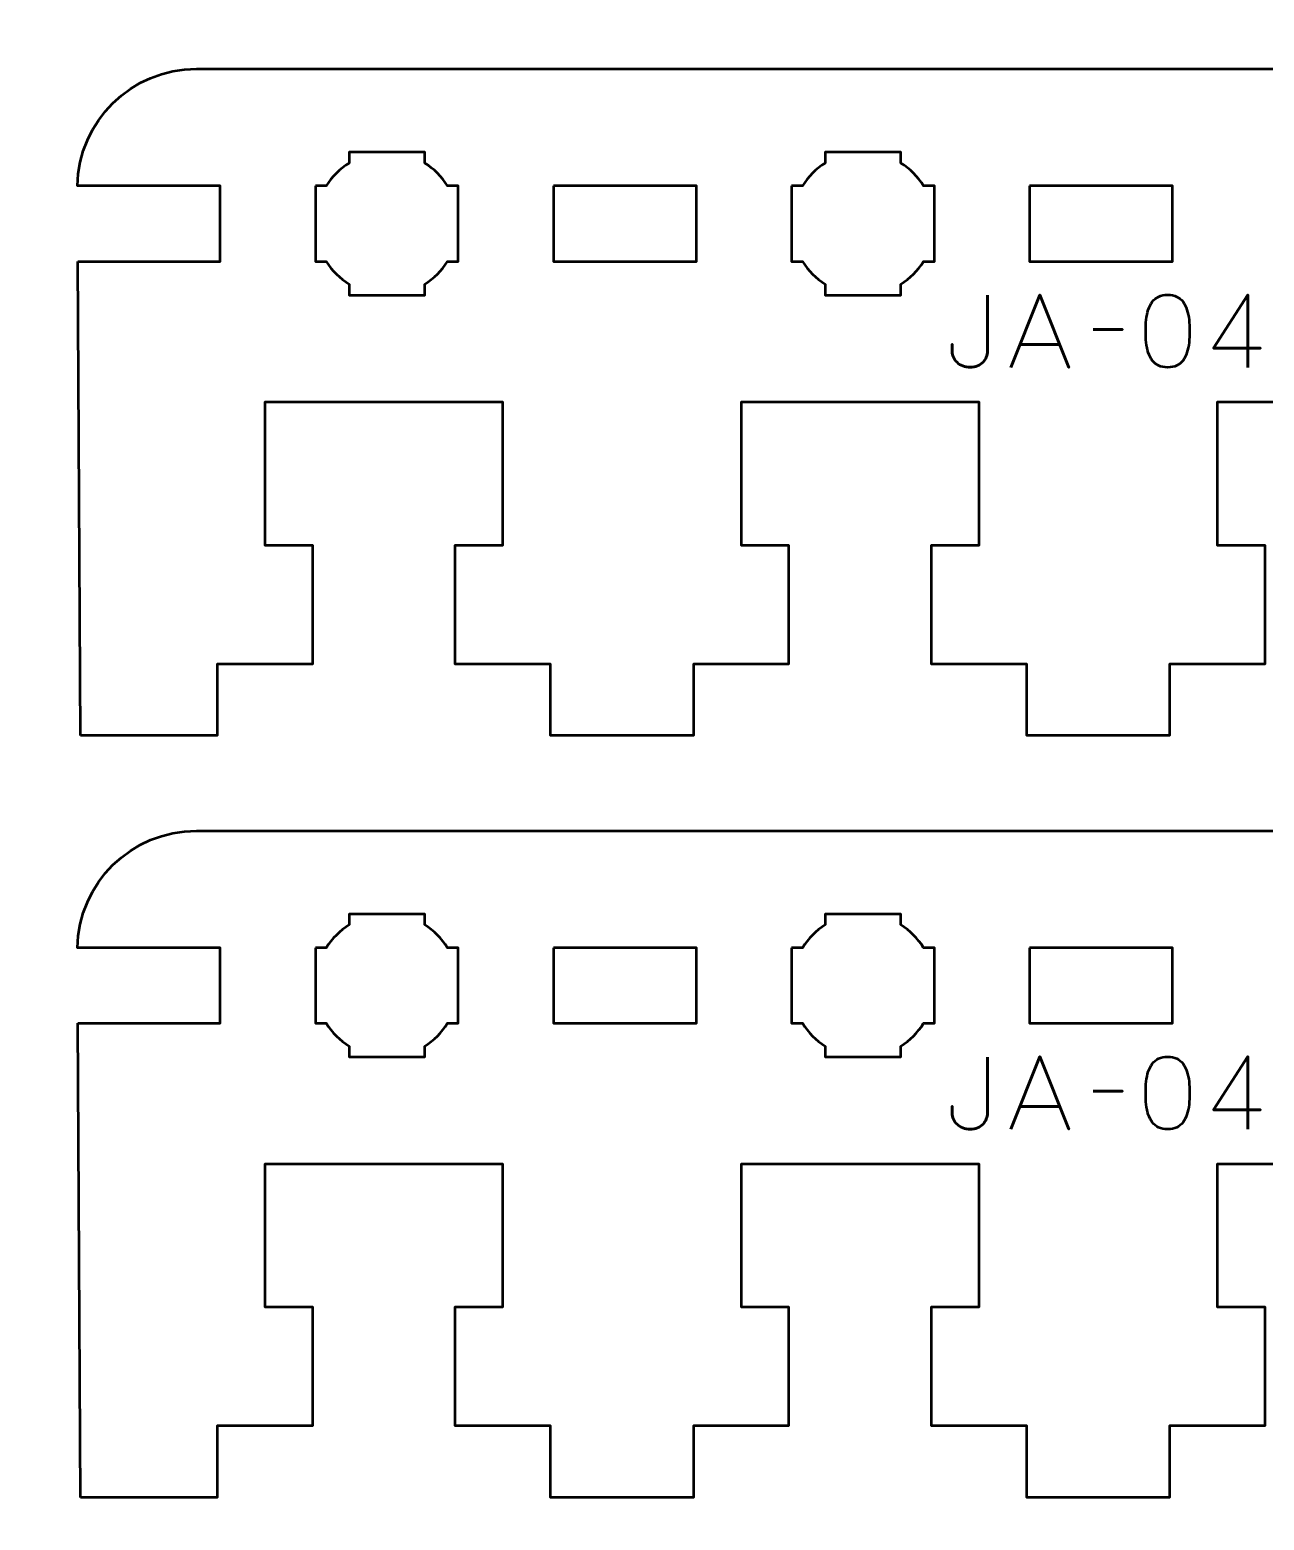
# Model space of a CAD drawing. Header units: centimetres. Extents: x -21 to 0, y -29.7 to 0.
# Drawn here: x -10.5 to -5.31, y -13.1 to -6.84 of the extents above; entities that cross this region are included whole.
import ezdxf

# ---------------------------------------------------------------- set-up
doc = ezdxf.new("R2010")
doc.units = ezdxf.units.CM
doc.header["$MEASUREMENT"] = 0
doc.layers.add('Layer 1', color=7, linetype='Continuous')

msp = doc.modelspace()

# ---------------------------------------------------------------- linework, layer by layer
at = {"layer": 'Layer 1', "color": 1, "lineweight": 53}
msp.add_open_spline([(-21.00003, -29.19995), (-21.00003, -29.19995), (-21.00003, -3.49992), (-21.00003, -3.49992), (-21.00003, -3.49992), (-21.00003, -3.41709), (-20.93286, -3.34992), (-20.85003, -3.34992), (-20.85003, -3.34992), (-20.7672, -3.34992), (-20.70003, -3.28275), (-20.70003, -3.19992), (-20.70003, -3.19992), (-20.70003, -3.11709), (-20.7672, -3.04992), (-20.85003, -3.04992), (-20.85003, -3.04992), (-20.93286, -3.04992), (-21.00003, -2.98275), (-21.00003, -2.89992), (-21.00003, -2.89992), (-21.00003, -2.81709), (-20.93286, -2.74992), (-20.85003, -2.74992), (-20.85003, -2.74992), (-20.7672, -2.74992), (-20.70003, -2.68275), (-20.70003, -2.59992), (-20.70003, -2.59992), (-20.70003, -2.51709), (-20.7672, -2.44992), (-20.85003, -2.44992), (-20.85003, -2.44992), (-20.93286, -2.44992), (-21.00003, -2.38275), (-21.00003, -2.29992), (-21.00003, -2.29992), (-21.00003, -2.21709), (-20.93286, -2.14992), (-20.85003, -2.14992), (-20.85003, -2.14992), (-20.7672, -2.14992), (-20.70003, -2.08275), (-20.70003, -1.99992), (-20.70003, -1.99992), (-20.70003, -1.91709), (-20.7672, -1.84992), (-20.85003, -1.84992), (-20.85003, -1.84992), (-20.93286, -1.84992), (-21.00003, -1.78275), (-21.00003, -1.69992), (-21.00003, -1.69992), (-21.00003, -1.61709), (-20.93286, -1.54992), (-20.85003, -1.54992), (-20.85003, -1.54992), (-20.7672, -1.54992), (-20.70003, -1.48275), (-20.70003, -1.39992), (-20.70003, -1.39992), (-20.70003, -1.31709), (-20.7672, -1.24992), (-20.85003, -1.24992), (-20.85003, -1.24992), (-20.93286, -1.24992), (-21.00003, -1.18275), (-21.00003, -1.09992), (-21.00003, -1.09992), (-21.00003, -1.09992), (-21.00003, -0.49992), (-21.00003, -0.49992), (-21.00003, -0.49992), (-21.00003, -0.22295), (-20.77694, 0.00004), (-20.49994, 0.00004), (-20.49994, 0.00004), (-20.49994, 0.00004), (-0.50008, 0.00004), (-0.50008, 0.00004), (-0.50008, 0.00004), (-0.22294, 0.00004), (0.00002, -0.22295), (0.00002, -0.49992), (0.00002, -0.49992), (0.00002, -0.49992), (0.00002, -29.19995), (0.00002, -29.19995), (0.00002, -29.19995), (0.00002, -29.47695), (-0.22294, -29.70004), (-0.50008, -29.70004), (-0.50008, -29.70004), (-0.50008, -29.70004), (-20.49994, -29.70004), (-20.49994, -29.70004), (-20.49994, -29.70004), (-20.77694, -29.70004), (-21.00003, -29.47695), (-21.00003, -29.19995)], degree=3, knots=[0, 0, 0, 0, 0.04, 0.04, 0.04, 0.04, 0.08, 0.08, 0.08, 0.08, 0.12, 0.12, 0.12, 0.12, 0.16, 0.16, 0.16, 0.16, 0.2, 0.2, 0.2, 0.2, 0.24, 0.24, 0.24, 0.24, 0.28, 0.28, 0.28, 0.28, 0.32, 0.32, 0.32, 0.32, 0.36, 0.36, 0.36, 0.36, 0.4, 0.4, 0.4, 0.4, 0.44, 0.44, 0.44, 0.44, 0.48, 0.48, 0.48, 0.48, 0.52, 0.52, 0.52, 0.52, 0.56, 0.56, 0.56, 0.56, 0.6, 0.6, 0.6, 0.6, 0.64, 0.64, 0.64, 0.64, 0.68, 0.68, 0.68, 0.68, 0.72, 0.72, 0.72, 0.72, 0.76, 0.76, 0.76, 0.76, 0.8, 0.8, 0.8, 0.8, 0.84, 0.84, 0.84, 0.84, 0.88, 0.88, 0.88, 0.88, 0.92, 0.92, 0.92, 0.92, 0.96, 0.96, 0.96, 0.96, 1, 1, 1, 1], dxfattribs=at)
at = {"layer": 'Layer 1', "lineweight": 53}
for points, knots in [([(-10.29808, -7.80875), (-10.29808, -7.80875), (-9.70001, -7.80875), (-9.70001, -7.80875), (-9.70001, -7.80875), (-9.70001, -7.80875), (-9.70001, -7.49125), (-9.70001, -7.49125), (-9.70001, -7.49125), (-9.70001, -7.49125), (-10.2999, -7.49125), (-10.2999, -7.49125), (-10.2999, -7.49125), (-10.29523, -7.2192), (-10.07317, -7), (-9.80001, -7)], [0, 0, 0, 0, 0.25, 0.25, 0.25, 0.25, 0.5, 0.5, 0.5, 0.5, 0.75, 0.75, 0.75, 0.75, 1, 1, 1, 1]), ([(-9.30001, -7.49125), (-9.30001, -7.49125), (-9.25457, -7.49125), (-9.25457, -7.49125), (-9.25457, -7.49125), (-9.23034, -7.45249), (-9.19751, -7.41967), (-9.15876, -7.39544), (-9.15876, -7.39544), (-9.15876, -7.39544), (-9.15876, -7.35), (-9.15876, -7.35), (-9.15876, -7.35), (-9.15876, -7.35), (-9.00001, -7.35), (-9.00001, -7.35), (-9.00001, -7.35), (-9.00001, -7.35), (-8.84126, -7.35), (-8.84126, -7.35), (-8.84126, -7.35), (-8.84126, -7.35), (-8.84126, -7.39544), (-8.84126, -7.39544), (-8.84126, -7.39544), (-8.80251, -7.41967), (-8.76968, -7.45249), (-8.74545, -7.49125), (-8.74545, -7.49125), (-8.74545, -7.49125), (-8.70001, -7.49125), (-8.70001, -7.49125), (-8.70001, -7.49125), (-8.70001, -7.49125), (-8.70001, -7.65), (-8.70001, -7.65), (-8.70001, -7.65), (-8.70001, -7.65), (-8.70001, -7.80875), (-8.70001, -7.80875), (-8.70001, -7.80875), (-8.70001, -7.80875), (-8.74545, -7.80875), (-8.74545, -7.80875), (-8.74545, -7.80875), (-8.76968, -7.84751), (-8.80251, -7.88033), (-8.84126, -7.90456), (-8.84126, -7.90456), (-8.84126, -7.90456), (-8.84126, -7.95), (-8.84126, -7.95), (-8.84126, -7.95), (-8.84126, -7.95), (-9.00001, -7.95), (-9.00001, -7.95), (-9.00001, -7.95), (-9.00001, -7.95), (-9.15876, -7.95), (-9.15876, -7.95), (-9.15876, -7.95), (-9.15876, -7.95), (-9.15876, -7.90456), (-9.15876, -7.90456), (-9.15876, -7.90456), (-9.19751, -7.88033), (-9.23034, -7.84751), (-9.25457, -7.80875), (-9.25457, -7.80875), (-9.25457, -7.80875), (-9.30001, -7.80875), (-9.30001, -7.80875), (-9.30001, -7.80875), (-9.30001, -7.80875), (-9.30001, -7.65), (-9.30001, -7.65), (-9.30001, -7.65), (-9.30001, -7.65), (-9.30001, -7.49125), (-9.30001, -7.49125)], [0, 0, 0, 0, 0.05, 0.05, 0.05, 0.05, 0.1, 0.1, 0.1, 0.1, 0.15, 0.15, 0.15, 0.15, 0.2, 0.2, 0.2, 0.2, 0.25, 0.25, 0.25, 0.25, 0.3, 0.3, 0.3, 0.3, 0.35, 0.35, 0.35, 0.35, 0.4, 0.4, 0.4, 0.4, 0.45, 0.45, 0.45, 0.45, 0.5, 0.5, 0.5, 0.5, 0.55, 0.55, 0.55, 0.55, 0.6, 0.6, 0.6, 0.6, 0.65, 0.65, 0.65, 0.65, 0.7, 0.7, 0.7, 0.7, 0.75, 0.75, 0.75, 0.75, 0.8, 0.8, 0.8, 0.8, 0.85, 0.85, 0.85, 0.85, 0.9, 0.9, 0.9, 0.9, 0.95, 0.95, 0.95, 0.95, 1, 1, 1, 1]), ([(-7.30001, -7.49125), (-7.30001, -7.49125), (-7.25457, -7.49125), (-7.25457, -7.49125), (-7.25457, -7.49125), (-7.23034, -7.45249), (-7.19751, -7.41967), (-7.15876, -7.39544), (-7.15876, -7.39544), (-7.15876, -7.39544), (-7.15876, -7.35), (-7.15876, -7.35), (-7.15876, -7.35), (-7.15876, -7.35), (-7.00001, -7.35), (-7.00001, -7.35), (-7.00001, -7.35), (-7.00001, -7.35), (-6.84126, -7.35), (-6.84126, -7.35), (-6.84126, -7.35), (-6.84126, -7.35), (-6.84126, -7.39544), (-6.84126, -7.39544), (-6.84126, -7.39544), (-6.80251, -7.41967), (-6.76968, -7.45249), (-6.74545, -7.49125), (-6.74545, -7.49125), (-6.74545, -7.49125), (-6.70001, -7.49125), (-6.70001, -7.49125), (-6.70001, -7.49125), (-6.70001, -7.49125), (-6.70001, -7.65), (-6.70001, -7.65), (-6.70001, -7.65), (-6.70001, -7.65), (-6.70001, -7.80875), (-6.70001, -7.80875), (-6.70001, -7.80875), (-6.70001, -7.80875), (-6.74545, -7.80875), (-6.74545, -7.80875), (-6.74545, -7.80875), (-6.76968, -7.84751), (-6.80251, -7.88033), (-6.84126, -7.90456), (-6.84126, -7.90456), (-6.84126, -7.90456), (-6.84126, -7.95), (-6.84126, -7.95), (-6.84126, -7.95), (-6.84126, -7.95), (-7.00001, -7.95), (-7.00001, -7.95), (-7.00001, -7.95), (-7.00001, -7.95), (-7.15876, -7.95), (-7.15876, -7.95), (-7.15876, -7.95), (-7.15876, -7.95), (-7.15876, -7.90456), (-7.15876, -7.90456), (-7.15876, -7.90456), (-7.19751, -7.88033), (-7.23034, -7.84751), (-7.25457, -7.80875), (-7.25457, -7.80875), (-7.25457, -7.80875), (-7.30001, -7.80875), (-7.30001, -7.80875), (-7.30001, -7.80875), (-7.30001, -7.80875), (-7.30001, -7.65), (-7.30001, -7.65), (-7.30001, -7.65), (-7.30001, -7.65), (-7.30001, -7.49125), (-7.30001, -7.49125)], [0, 0, 0, 0, 0.05, 0.05, 0.05, 0.05, 0.1, 0.1, 0.1, 0.1, 0.15, 0.15, 0.15, 0.15, 0.2, 0.2, 0.2, 0.2, 0.25, 0.25, 0.25, 0.25, 0.3, 0.3, 0.3, 0.3, 0.35, 0.35, 0.35, 0.35, 0.4, 0.4, 0.4, 0.4, 0.45, 0.45, 0.45, 0.45, 0.5, 0.5, 0.5, 0.5, 0.55, 0.55, 0.55, 0.55, 0.6, 0.6, 0.6, 0.6, 0.65, 0.65, 0.65, 0.65, 0.7, 0.7, 0.7, 0.7, 0.75, 0.75, 0.75, 0.75, 0.8, 0.8, 0.8, 0.8, 0.85, 0.85, 0.85, 0.85, 0.9, 0.9, 0.9, 0.9, 0.95, 0.95, 0.95, 0.95, 1, 1, 1, 1]), ([(-8.30001, -7.49125), (-8.30001, -7.49125), (-7.70001, -7.49125), (-7.70001, -7.49125), (-7.70001, -7.49125), (-7.70001, -7.49125), (-7.70001, -7.80875), (-7.70001, -7.80875), (-7.70001, -7.80875), (-7.70001, -7.80875), (-8.30001, -7.80875), (-8.30001, -7.80875), (-8.30001, -7.80875), (-8.30001, -7.80875), (-8.30001, -7.49125), (-8.30001, -7.49125)], [0, 0, 0, 0, 0.25, 0.25, 0.25, 0.25, 0.5, 0.5, 0.5, 0.5, 0.75, 0.75, 0.75, 0.75, 1, 1, 1, 1]), ([(-6.30001, -7.49125), (-6.30001, -7.49125), (-5.70002, -7.49125), (-5.70002, -7.49125), (-5.70002, -7.49125), (-5.70002, -7.49125), (-5.70002, -7.80875), (-5.70002, -7.80875), (-5.70002, -7.80875), (-5.70002, -7.80875), (-6.30001, -7.80875), (-6.30001, -7.80875), (-6.30001, -7.80875), (-6.30001, -7.80875), (-6.30001, -7.49125), (-6.30001, -7.49125)], [0, 0, 0, 0, 0.25, 0.25, 0.25, 0.25, 0.5, 0.5, 0.5, 0.5, 0.75, 0.75, 0.75, 0.75, 1, 1, 1, 1]), ([(-1.70002, -9.8), (-1.70002, -9.8), (-2.31252, -9.8), (-2.31252, -9.8), (-2.31252, -9.8), (-2.31252, -9.8), (-2.31252, -9.5), (-2.31252, -9.5), (-2.31252, -9.5), (-3.23021, -9.50001), (-1.9031, -9.49999), (-2.71252, -9.50001), (-2.71252, -9.50001), (-2.71252, -9.50001), (-2.71252, -9), (-2.71252, -9), (-2.71252, -9), (-2.71252, -9), (-2.51252, -8.99999), (-2.51252, -8.99999), (-2.51252, -8.99999), (-2.51252, -8.99999), (-2.51252, -8.4), (-2.51252, -8.4), (-2.51252, -8.4), (-2.89585, -8.4), (-3.12919, -8.4), (-3.51252, -8.4), (-3.51252, -8.4), (-3.51252, -8.4), (-3.51252, -8.99999), (-3.51252, -8.99999), (-3.51252, -8.99999), (-3.51252, -8.99999), (-3.31252, -9), (-3.31252, -9), (-3.31252, -9), (-3.31252, -9), (-3.31252, -9.5), (-3.31252, -9.5), (-3.31252, -9.5), (-3.31252, -9.5), (-3.71252, -9.5), (-3.71252, -9.5), (-3.71252, -9.5), (-3.71252, -9.5), (-3.71252, -9.8), (-3.71252, -9.8), (-3.71252, -9.8), (-3.71252, -9.8), (-4.31252, -9.8), (-4.31252, -9.8), (-4.31252, -9.8), (-4.31252, -9.8), (-4.31252, -9.5), (-4.31252, -9.5), (-4.31252, -9.5), (-4.31252, -9.5), (-4.71252, -9.5), (-4.71252, -9.5), (-4.71252, -9.5), (-4.71252, -9.5), (-4.71252, -9), (-4.71252, -9), (-4.71252, -9), (-4.71252, -9), (-4.51252, -8.99999), (-4.51252, -8.99999), (-4.51252, -8.99999), (-4.51252, -8.99999), (-4.51252, -8.4), (-4.51252, -8.4), (-4.51252, -8.4), (-4.89585, -8.4), (-5.12919, -8.4), (-5.51252, -8.4), (-5.51252, -8.4), (-5.51252, -8.4), (-5.51252, -8.99999), (-5.51252, -8.99999), (-5.51252, -8.99999), (-5.51252, -8.99999), (-5.31252, -9), (-5.31252, -9), (-5.31252, -9), (-5.31252, -9), (-5.31252, -9.50001), (-5.31252, -9.50001), (-5.31252, -9.50001), (-5.31252, -9.50001), (-5.71252, -9.5), (-5.71252, -9.5), (-5.71252, -9.5), (-5.71252, -9.5), (-5.71252, -9.8), (-5.71252, -9.8), (-5.71252, -9.8), (-5.71252, -9.8), (-6.31251, -9.8), (-6.31251, -9.8), (-6.31251, -9.8), (-6.31251, -9.8), (-6.31251, -9.5), (-6.31251, -9.5), (-6.31251, -9.5), (-6.31251, -9.5), (-6.71251, -9.5), (-6.71251, -9.5), (-6.71251, -9.5), (-6.71251, -9.5), (-6.71251, -9), (-6.71251, -9), (-6.71251, -9), (-6.71251, -9), (-6.51251, -8.99999), (-6.51251, -8.99999), (-6.51251, -8.99999), (-6.51251, -8.99999), (-6.51251, -8.4), (-6.51251, -8.4), (-6.51251, -8.4), (-6.89584, -8.4), (-7.12918, -8.4), (-7.51251, -8.4), (-7.51251, -8.4), (-7.51251, -8.4), (-7.51251, -8.99999), (-7.51251, -8.99999), (-7.51251, -8.99999), (-7.51251, -8.99999), (-7.31251, -9), (-7.31251, -9), (-7.31251, -9), (-7.31251, -9), (-7.31251, -9.50001), (-7.31251, -9.50001), (-7.31251, -9.50001), (-7.31251, -9.50001), (-7.71251, -9.5), (-7.71251, -9.5), (-7.71251, -9.5), (-7.71251, -9.5), (-7.71251, -9.8), (-7.71251, -9.8), (-7.71251, -9.8), (-7.71251, -9.8), (-8.31251, -9.8), (-8.31251, -9.8), (-8.31251, -9.8), (-8.31251, -9.8), (-8.31251, -9.5), (-8.31251, -9.5), (-8.31251, -9.5), (-8.31251, -9.5), (-8.71251, -9.5), (-8.71251, -9.5), (-8.71251, -9.5), (-8.71251, -9.5), (-8.71251, -9), (-8.71251, -9), (-8.71251, -9), (-8.71251, -9), (-8.51251, -8.99999), (-8.51251, -8.99999), (-8.51251, -8.99999), (-8.51251, -8.99999), (-8.51251, -8.4), (-8.51251, -8.4), (-8.51251, -8.4), (-8.89584, -8.4), (-9.12918, -8.4), (-9.51251, -8.4), (-9.51251, -8.4), (-9.51251, -8.4), (-9.51251, -8.99999), (-9.51251, -8.99999), (-9.51251, -8.99999), (-9.51251, -8.99999), (-9.31251, -9), (-9.31251, -9), (-9.31251, -9), (-9.31251, -9), (-9.31251, -9.50001), (-9.31251, -9.50001), (-9.31251, -9.50001), (-9.31251, -9.50001), (-9.71251, -9.5), (-9.71251, -9.5), (-9.71251, -9.5), (-9.71251, -9.5), (-9.71251, -9.8), (-9.71251, -9.8), (-9.71251, -9.8), (-9.71251, -9.8), (-10.28751, -9.8), (-10.28751, -9.8)], [0, 0, 0, 0, 0.0204082, 0.0204082, 0.0204082, 0.0204082, 0.0408163, 0.0408163, 0.0408163, 0.0408163, 0.0612245, 0.0612245, 0.0612245, 0.0612245, 0.0816327, 0.0816327, 0.0816327, 0.0816327, 0.1020408, 0.1020408, 0.1020408, 0.1020408, 0.122449, 0.122449, 0.122449, 0.122449, 0.1428571, 0.1428571, 0.1428571, 0.1428571, 0.1632653, 0.1632653, 0.1632653, 0.1632653, 0.1836735, 0.1836735, 0.1836735, 0.1836735, 0.2040816, 0.2040816, 0.2040816, 0.2040816, 0.2244898, 0.2244898, 0.2244898, 0.2244898, 0.244898, 0.244898, 0.244898, 0.244898, 0.2653061, 0.2653061, 0.2653061, 0.2653061, 0.2857143, 0.2857143, 0.2857143, 0.2857143, 0.3061224, 0.3061224, 0.3061224, 0.3061224, 0.3265306, 0.3265306, 0.3265306, 0.3265306, 0.3469388, 0.3469388, 0.3469388, 0.3469388, 0.3673469, 0.3673469, 0.3673469, 0.3673469, 0.3877551, 0.3877551, 0.3877551, 0.3877551, 0.4081633, 0.4081633, 0.4081633, 0.4081633, 0.4285714, 0.4285714, 0.4285714, 0.4285714, 0.4489796, 0.4489796, 0.4489796, 0.4489796, 0.4693878, 0.4693878, 0.4693878, 0.4693878, 0.4897959, 0.4897959, 0.4897959, 0.4897959, 0.5102041, 0.5102041, 0.5102041, 0.5102041, 0.5306122, 0.5306122, 0.5306122, 0.5306122, 0.5510204, 0.5510204, 0.5510204, 0.5510204, 0.5714286, 0.5714286, 0.5714286, 0.5714286, 0.5918367, 0.5918367, 0.5918367, 0.5918367, 0.6122449, 0.6122449, 0.6122449, 0.6122449, 0.6326531, 0.6326531, 0.6326531, 0.6326531, 0.6530612, 0.6530612, 0.6530612, 0.6530612, 0.6734694, 0.6734694, 0.6734694, 0.6734694, 0.6938776, 0.6938776, 0.6938776, 0.6938776, 0.7142857, 0.7142857, 0.7142857, 0.7142857, 0.7346939, 0.7346939, 0.7346939, 0.7346939, 0.755102, 0.755102, 0.755102, 0.755102, 0.7755102, 0.7755102, 0.7755102, 0.7755102, 0.7959184, 0.7959184, 0.7959184, 0.7959184, 0.8163265, 0.8163265, 0.8163265, 0.8163265, 0.8367347, 0.8367347, 0.8367347, 0.8367347, 0.8571429, 0.8571429, 0.8571429, 0.8571429, 0.877551, 0.877551, 0.877551, 0.877551, 0.8979592, 0.8979592, 0.8979592, 0.8979592, 0.9183673, 0.9183673, 0.9183673, 0.9183673, 0.9387755, 0.9387755, 0.9387755, 0.9387755, 0.9591837, 0.9591837, 0.9591837, 0.9591837, 0.9795918, 0.9795918, 0.9795918, 0.9795918, 1, 1, 1, 1]), ([(-10.29808, -11.00875), (-10.29808, -11.00875), (-9.70001, -11.00875), (-9.70001, -11.00875), (-9.70001, -11.00875), (-9.70001, -11.00875), (-9.70001, -10.69125), (-9.70001, -10.69125), (-9.70001, -10.69125), (-9.70001, -10.69125), (-10.2999, -10.69125), (-10.2999, -10.69125), (-10.2999, -10.69125), (-10.29523, -10.4192), (-10.07317, -10.2), (-9.80001, -10.2)], [0, 0, 0, 0, 0.25, 0.25, 0.25, 0.25, 0.5, 0.5, 0.5, 0.5, 0.75, 0.75, 0.75, 0.75, 1, 1, 1, 1]), ([(-9.30001, -10.69125), (-9.30001, -10.69125), (-9.25457, -10.69125), (-9.25457, -10.69125), (-9.25457, -10.69125), (-9.23034, -10.65249), (-9.19751, -10.61967), (-9.15876, -10.59544), (-9.15876, -10.59544), (-9.15876, -10.59544), (-9.15876, -10.55), (-9.15876, -10.55), (-9.15876, -10.55), (-9.15876, -10.55), (-9.00001, -10.55), (-9.00001, -10.55), (-9.00001, -10.55), (-9.00001, -10.55), (-8.84126, -10.55), (-8.84126, -10.55), (-8.84126, -10.55), (-8.84126, -10.55), (-8.84126, -10.59544), (-8.84126, -10.59544), (-8.84126, -10.59544), (-8.80251, -10.61967), (-8.76968, -10.65249), (-8.74545, -10.69125), (-8.74545, -10.69125), (-8.74545, -10.69125), (-8.70001, -10.69125), (-8.70001, -10.69125), (-8.70001, -10.69125), (-8.70001, -10.69125), (-8.70001, -10.85), (-8.70001, -10.85), (-8.70001, -10.85), (-8.70001, -10.85), (-8.70001, -11.00875), (-8.70001, -11.00875), (-8.70001, -11.00875), (-8.70001, -11.00875), (-8.74545, -11.00875), (-8.74545, -11.00875), (-8.74545, -11.00875), (-8.76968, -11.04751), (-8.80251, -11.08033), (-8.84126, -11.10456), (-8.84126, -11.10456), (-8.84126, -11.10456), (-8.84126, -11.15), (-8.84126, -11.15), (-8.84126, -11.15), (-8.84126, -11.15), (-9.00001, -11.15), (-9.00001, -11.15), (-9.00001, -11.15), (-9.00001, -11.15), (-9.15876, -11.15), (-9.15876, -11.15), (-9.15876, -11.15), (-9.15876, -11.15), (-9.15876, -11.10456), (-9.15876, -11.10456), (-9.15876, -11.10456), (-9.19751, -11.08033), (-9.23034, -11.04751), (-9.25457, -11.00875), (-9.25457, -11.00875), (-9.25457, -11.00875), (-9.30001, -11.00875), (-9.30001, -11.00875), (-9.30001, -11.00875), (-9.30001, -11.00875), (-9.30001, -10.85), (-9.30001, -10.85), (-9.30001, -10.85), (-9.30001, -10.85), (-9.30001, -10.69125), (-9.30001, -10.69125)], [0, 0, 0, 0, 0.05, 0.05, 0.05, 0.05, 0.1, 0.1, 0.1, 0.1, 0.15, 0.15, 0.15, 0.15, 0.2, 0.2, 0.2, 0.2, 0.25, 0.25, 0.25, 0.25, 0.3, 0.3, 0.3, 0.3, 0.35, 0.35, 0.35, 0.35, 0.4, 0.4, 0.4, 0.4, 0.45, 0.45, 0.45, 0.45, 0.5, 0.5, 0.5, 0.5, 0.55, 0.55, 0.55, 0.55, 0.6, 0.6, 0.6, 0.6, 0.65, 0.65, 0.65, 0.65, 0.7, 0.7, 0.7, 0.7, 0.75, 0.75, 0.75, 0.75, 0.8, 0.8, 0.8, 0.8, 0.85, 0.85, 0.85, 0.85, 0.9, 0.9, 0.9, 0.9, 0.95, 0.95, 0.95, 0.95, 1, 1, 1, 1]), ([(-7.30001, -10.69125), (-7.30001, -10.69125), (-7.25457, -10.69125), (-7.25457, -10.69125), (-7.25457, -10.69125), (-7.23034, -10.65249), (-7.19751, -10.61967), (-7.15876, -10.59544), (-7.15876, -10.59544), (-7.15876, -10.59544), (-7.15876, -10.55), (-7.15876, -10.55), (-7.15876, -10.55), (-7.15876, -10.55), (-7.00001, -10.55), (-7.00001, -10.55), (-7.00001, -10.55), (-7.00001, -10.55), (-6.84126, -10.55), (-6.84126, -10.55), (-6.84126, -10.55), (-6.84126, -10.55), (-6.84126, -10.59544), (-6.84126, -10.59544), (-6.84126, -10.59544), (-6.80251, -10.61967), (-6.76968, -10.65249), (-6.74545, -10.69125), (-6.74545, -10.69125), (-6.74545, -10.69125), (-6.70001, -10.69125), (-6.70001, -10.69125), (-6.70001, -10.69125), (-6.70001, -10.69125), (-6.70001, -10.85), (-6.70001, -10.85), (-6.70001, -10.85), (-6.70001, -10.85), (-6.70001, -11.00875), (-6.70001, -11.00875), (-6.70001, -11.00875), (-6.70001, -11.00875), (-6.74545, -11.00875), (-6.74545, -11.00875), (-6.74545, -11.00875), (-6.76968, -11.04751), (-6.80251, -11.08033), (-6.84126, -11.10456), (-6.84126, -11.10456), (-6.84126, -11.10456), (-6.84126, -11.15), (-6.84126, -11.15), (-6.84126, -11.15), (-6.84126, -11.15), (-7.00001, -11.15), (-7.00001, -11.15), (-7.00001, -11.15), (-7.00001, -11.15), (-7.15876, -11.15), (-7.15876, -11.15), (-7.15876, -11.15), (-7.15876, -11.15), (-7.15876, -11.10456), (-7.15876, -11.10456), (-7.15876, -11.10456), (-7.19751, -11.08033), (-7.23034, -11.04751), (-7.25457, -11.00875), (-7.25457, -11.00875), (-7.25457, -11.00875), (-7.30001, -11.00875), (-7.30001, -11.00875), (-7.30001, -11.00875), (-7.30001, -11.00875), (-7.30001, -10.85), (-7.30001, -10.85), (-7.30001, -10.85), (-7.30001, -10.85), (-7.30001, -10.69125), (-7.30001, -10.69125)], [0, 0, 0, 0, 0.05, 0.05, 0.05, 0.05, 0.1, 0.1, 0.1, 0.1, 0.15, 0.15, 0.15, 0.15, 0.2, 0.2, 0.2, 0.2, 0.25, 0.25, 0.25, 0.25, 0.3, 0.3, 0.3, 0.3, 0.35, 0.35, 0.35, 0.35, 0.4, 0.4, 0.4, 0.4, 0.45, 0.45, 0.45, 0.45, 0.5, 0.5, 0.5, 0.5, 0.55, 0.55, 0.55, 0.55, 0.6, 0.6, 0.6, 0.6, 0.65, 0.65, 0.65, 0.65, 0.7, 0.7, 0.7, 0.7, 0.75, 0.75, 0.75, 0.75, 0.8, 0.8, 0.8, 0.8, 0.85, 0.85, 0.85, 0.85, 0.9, 0.9, 0.9, 0.9, 0.95, 0.95, 0.95, 0.95, 1, 1, 1, 1]), ([(-8.30001, -10.69125), (-8.30001, -10.69125), (-7.70001, -10.69125), (-7.70001, -10.69125), (-7.70001, -10.69125), (-7.70001, -10.69125), (-7.70001, -11.00875), (-7.70001, -11.00875), (-7.70001, -11.00875), (-7.70001, -11.00875), (-8.30001, -11.00875), (-8.30001, -11.00875), (-8.30001, -11.00875), (-8.30001, -11.00875), (-8.30001, -10.69125), (-8.30001, -10.69125)], [0, 0, 0, 0, 0.25, 0.25, 0.25, 0.25, 0.5, 0.5, 0.5, 0.5, 0.75, 0.75, 0.75, 0.75, 1, 1, 1, 1]), ([(-6.30001, -10.69125), (-6.30001, -10.69125), (-5.70002, -10.69125), (-5.70002, -10.69125), (-5.70002, -10.69125), (-5.70002, -10.69125), (-5.70002, -11.00875), (-5.70002, -11.00875), (-5.70002, -11.00875), (-5.70002, -11.00875), (-6.30001, -11.00875), (-6.30001, -11.00875), (-6.30001, -11.00875), (-6.30001, -11.00875), (-6.30001, -10.69125), (-6.30001, -10.69125)], [0, 0, 0, 0, 0.25, 0.25, 0.25, 0.25, 0.5, 0.5, 0.5, 0.5, 0.75, 0.75, 0.75, 0.75, 1, 1, 1, 1]), ([(-1.70002, -13), (-1.70002, -13), (-2.31252, -13), (-2.31252, -13), (-2.31252, -13), (-2.31252, -13), (-2.31252, -12.7), (-2.31252, -12.7), (-2.31252, -12.7), (-3.23021, -12.70001), (-1.9031, -12.69999), (-2.71252, -12.70001), (-2.71252, -12.70001), (-2.71252, -12.70001), (-2.71252, -12.2), (-2.71252, -12.2), (-2.71252, -12.2), (-2.71252, -12.2), (-2.51252, -12.19999), (-2.51252, -12.19999), (-2.51252, -12.19999), (-2.51252, -12.19999), (-2.51252, -11.6), (-2.51252, -11.6), (-2.51252, -11.6), (-2.89585, -11.6), (-3.12919, -11.6), (-3.51252, -11.6), (-3.51252, -11.6), (-3.51252, -11.6), (-3.51252, -12.19999), (-3.51252, -12.19999), (-3.51252, -12.19999), (-3.51252, -12.19999), (-3.31252, -12.2), (-3.31252, -12.2), (-3.31252, -12.2), (-3.31252, -12.2), (-3.31252, -12.7), (-3.31252, -12.7), (-3.31252, -12.7), (-3.31252, -12.7), (-3.71252, -12.7), (-3.71252, -12.7), (-3.71252, -12.7), (-3.71252, -12.7), (-3.71252, -13), (-3.71252, -13), (-3.71252, -13), (-3.71252, -13), (-4.31252, -13), (-4.31252, -13), (-4.31252, -13), (-4.31252, -13), (-4.31252, -12.7), (-4.31252, -12.7), (-4.31252, -12.7), (-4.31252, -12.7), (-4.71252, -12.7), (-4.71252, -12.7), (-4.71252, -12.7), (-4.71252, -12.7), (-4.71252, -12.2), (-4.71252, -12.2), (-4.71252, -12.2), (-4.71252, -12.2), (-4.51252, -12.19999), (-4.51252, -12.19999), (-4.51252, -12.19999), (-4.51252, -12.19999), (-4.51252, -11.6), (-4.51252, -11.6), (-4.51252, -11.6), (-4.89585, -11.6), (-5.12919, -11.6), (-5.51252, -11.6), (-5.51252, -11.6), (-5.51252, -11.6), (-5.51252, -12.19999), (-5.51252, -12.19999), (-5.51252, -12.19999), (-5.51252, -12.19999), (-5.31252, -12.2), (-5.31252, -12.2), (-5.31252, -12.2), (-5.31252, -12.2), (-5.31252, -12.70001), (-5.31252, -12.70001), (-5.31252, -12.70001), (-5.31252, -12.70001), (-5.71252, -12.7), (-5.71252, -12.7), (-5.71252, -12.7), (-5.71252, -12.7), (-5.71252, -13), (-5.71252, -13), (-5.71252, -13), (-5.71252, -13), (-6.31251, -13), (-6.31251, -13), (-6.31251, -13), (-6.31251, -13), (-6.31251, -12.7), (-6.31251, -12.7), (-6.31251, -12.7), (-6.31251, -12.7), (-6.71251, -12.7), (-6.71251, -12.7), (-6.71251, -12.7), (-6.71251, -12.7), (-6.71251, -12.2), (-6.71251, -12.2), (-6.71251, -12.2), (-6.71251, -12.2), (-6.51251, -12.19999), (-6.51251, -12.19999), (-6.51251, -12.19999), (-6.51251, -12.19999), (-6.51251, -11.6), (-6.51251, -11.6), (-6.51251, -11.6), (-6.89584, -11.6), (-7.12918, -11.6), (-7.51251, -11.6), (-7.51251, -11.6), (-7.51251, -11.6), (-7.51251, -12.19999), (-7.51251, -12.19999), (-7.51251, -12.19999), (-7.51251, -12.19999), (-7.31251, -12.2), (-7.31251, -12.2), (-7.31251, -12.2), (-7.31251, -12.2), (-7.31251, -12.70001), (-7.31251, -12.70001), (-7.31251, -12.70001), (-7.31251, -12.70001), (-7.71251, -12.7), (-7.71251, -12.7), (-7.71251, -12.7), (-7.71251, -12.7), (-7.71251, -13), (-7.71251, -13), (-7.71251, -13), (-7.71251, -13), (-8.31251, -13), (-8.31251, -13), (-8.31251, -13), (-8.31251, -13), (-8.31251, -12.7), (-8.31251, -12.7), (-8.31251, -12.7), (-8.31251, -12.7), (-8.71251, -12.7), (-8.71251, -12.7), (-8.71251, -12.7), (-8.71251, -12.7), (-8.71251, -12.2), (-8.71251, -12.2), (-8.71251, -12.2), (-8.71251, -12.2), (-8.51251, -12.19999), (-8.51251, -12.19999), (-8.51251, -12.19999), (-8.51251, -12.19999), (-8.51251, -11.6), (-8.51251, -11.6), (-8.51251, -11.6), (-8.89584, -11.6), (-9.12918, -11.6), (-9.51251, -11.6), (-9.51251, -11.6), (-9.51251, -11.6), (-9.51251, -12.19999), (-9.51251, -12.19999), (-9.51251, -12.19999), (-9.51251, -12.19999), (-9.31251, -12.2), (-9.31251, -12.2), (-9.31251, -12.2), (-9.31251, -12.2), (-9.31251, -12.70001), (-9.31251, -12.70001), (-9.31251, -12.70001), (-9.31251, -12.70001), (-9.71251, -12.7), (-9.71251, -12.7), (-9.71251, -12.7), (-9.71251, -12.7), (-9.71251, -13), (-9.71251, -13), (-9.71251, -13), (-9.71251, -13), (-10.28751, -13), (-10.28751, -13)], [0, 0, 0, 0, 0.0204082, 0.0204082, 0.0204082, 0.0204082, 0.0408163, 0.0408163, 0.0408163, 0.0408163, 0.0612245, 0.0612245, 0.0612245, 0.0612245, 0.0816327, 0.0816327, 0.0816327, 0.0816327, 0.1020408, 0.1020408, 0.1020408, 0.1020408, 0.122449, 0.122449, 0.122449, 0.122449, 0.1428571, 0.1428571, 0.1428571, 0.1428571, 0.1632653, 0.1632653, 0.1632653, 0.1632653, 0.1836735, 0.1836735, 0.1836735, 0.1836735, 0.2040816, 0.2040816, 0.2040816, 0.2040816, 0.2244898, 0.2244898, 0.2244898, 0.2244898, 0.244898, 0.244898, 0.244898, 0.244898, 0.2653061, 0.2653061, 0.2653061, 0.2653061, 0.2857143, 0.2857143, 0.2857143, 0.2857143, 0.3061224, 0.3061224, 0.3061224, 0.3061224, 0.3265306, 0.3265306, 0.3265306, 0.3265306, 0.3469388, 0.3469388, 0.3469388, 0.3469388, 0.3673469, 0.3673469, 0.3673469, 0.3673469, 0.3877551, 0.3877551, 0.3877551, 0.3877551, 0.4081633, 0.4081633, 0.4081633, 0.4081633, 0.4285714, 0.4285714, 0.4285714, 0.4285714, 0.4489796, 0.4489796, 0.4489796, 0.4489796, 0.4693878, 0.4693878, 0.4693878, 0.4693878, 0.4897959, 0.4897959, 0.4897959, 0.4897959, 0.5102041, 0.5102041, 0.5102041, 0.5102041, 0.5306122, 0.5306122, 0.5306122, 0.5306122, 0.5510204, 0.5510204, 0.5510204, 0.5510204, 0.5714286, 0.5714286, 0.5714286, 0.5714286, 0.5918367, 0.5918367, 0.5918367, 0.5918367, 0.6122449, 0.6122449, 0.6122449, 0.6122449, 0.6326531, 0.6326531, 0.6326531, 0.6326531, 0.6530612, 0.6530612, 0.6530612, 0.6530612, 0.6734694, 0.6734694, 0.6734694, 0.6734694, 0.6938776, 0.6938776, 0.6938776, 0.6938776, 0.7142857, 0.7142857, 0.7142857, 0.7142857, 0.7346939, 0.7346939, 0.7346939, 0.7346939, 0.755102, 0.755102, 0.755102, 0.755102, 0.7755102, 0.7755102, 0.7755102, 0.7755102, 0.7959184, 0.7959184, 0.7959184, 0.7959184, 0.8163265, 0.8163265, 0.8163265, 0.8163265, 0.8367347, 0.8367347, 0.8367347, 0.8367347, 0.8571429, 0.8571429, 0.8571429, 0.8571429, 0.877551, 0.877551, 0.877551, 0.877551, 0.8979592, 0.8979592, 0.8979592, 0.8979592, 0.9183673, 0.9183673, 0.9183673, 0.9183673, 0.9387755, 0.9387755, 0.9387755, 0.9387755, 0.9591837, 0.9591837, 0.9591837, 0.9591837, 0.9795918, 0.9795918, 0.9795918, 0.9795918, 1, 1, 1, 1])]:
    msp.add_open_spline(points, degree=3, knots=knots, dxfattribs=at)
at = {"layer": 'Layer 1', "color": 114, "lineweight": 53}
for points in [[(-9.80001, -7), (-9.80001, -7), (-2.20002, -7), (-2.20002, -7)], [(-10.28751, -9.8), (-10.28751, -9.8), (-10.29808, -7.80875), (-10.29808, -7.80875)], [(-9.80001, -10.2), (-9.80001, -10.2), (-2.20002, -10.2), (-2.20002, -10.2)], [(-10.28751, -13), (-10.28751, -13), (-10.29808, -11.00875), (-10.29808, -11.00875)]]:
    msp.add_open_spline(points, degree=3, dxfattribs=at)
at = {"layer": 'Layer 1', "color": 5, "lineweight": 53}
for points, knots in [([(-6.37869, -8.25388), (-6.37869, -8.25388), (-6.25762, -7.94866), (-6.25762, -7.94866), (-6.25762, -7.94866), (-6.25762, -7.94866), (-6.13612, -8.25388), (-6.13612, -8.25388), (-6.13612, -8.25388), (-6.13612, -8.25388), (-6.25762, -7.94866), (-6.25762, -7.94866), (-6.25762, -7.94866), (-6.25762, -7.94866), (-6.37869, -8.25388), (-6.37869, -8.25388)], [0, 0, 0, 0, 0.25, 0.25, 0.25, 0.25, 0.5, 0.5, 0.5, 0.5, 0.75, 0.75, 0.75, 0.75, 1, 1, 1, 1]), ([(-5.72041, -8.25388), (-5.7056, -8.25381), (-5.69283, -8.2512), (-5.68217, -8.24612), (-5.68217, -8.24612), (-5.67159, -8.24104), (-5.66277, -8.23377), (-5.65572, -8.22453), (-5.65572, -8.22453), (-5.64873, -8.21522), (-5.64323, -8.20421), (-5.63914, -8.19151), (-5.63914, -8.19151), (-5.63511, -8.17881), (-5.63222, -8.16491), (-5.6306, -8.14967), (-5.6306, -8.14967), (-5.6289, -8.13443), (-5.62806, -8.11841), (-5.62813, -8.10148), (-5.62813, -8.10148), (-5.62806, -8.08462), (-5.6289, -8.0686), (-5.6306, -8.05343), (-5.6306, -8.05343), (-5.63222, -8.03826), (-5.63511, -8.02429), (-5.63914, -8.01159), (-5.63914, -8.01159), (-5.64323, -7.99896), (-5.64873, -7.98796), (-5.65572, -7.97857), (-5.65572, -7.97857), (-5.66277, -7.96926), (-5.67159, -7.96199), (-5.68217, -7.95691), (-5.68217, -7.95691), (-5.69283, -7.95176), (-5.7056, -7.94915), (-5.72041, -7.94908), (-5.72041, -7.94908), (-5.73523, -7.94915), (-5.748, -7.95176), (-5.75866, -7.95691), (-5.75866, -7.95691), (-5.76924, -7.96199), (-5.77806, -7.96926), (-5.78511, -7.97857), (-5.78511, -7.97857), (-5.7921, -7.98796), (-5.7976, -7.99896), (-5.80169, -8.01159), (-5.80169, -8.01159), (-5.80572, -8.02429), (-5.80861, -8.03826), (-5.81023, -8.05343), (-5.81023, -8.05343), (-5.81192, -8.0686), (-5.81277, -8.08462), (-5.8127, -8.10148), (-5.8127, -8.10148), (-5.81277, -8.11841), (-5.81192, -8.13443), (-5.81023, -8.14967), (-5.81023, -8.14967), (-5.80861, -8.16491), (-5.80572, -8.17881), (-5.80169, -8.19151), (-5.80169, -8.19151), (-5.7976, -8.20421), (-5.7921, -8.21522), (-5.78511, -8.22453), (-5.78511, -8.22453), (-5.77806, -8.23377), (-5.76924, -8.24104), (-5.75866, -8.24612), (-5.75866, -8.24612), (-5.748, -8.2512), (-5.73523, -8.25381), (-5.72041, -8.25388)], [0, 0, 0, 0, 0.05, 0.05, 0.05, 0.05, 0.1, 0.1, 0.1, 0.1, 0.15, 0.15, 0.15, 0.15, 0.2, 0.2, 0.2, 0.2, 0.25, 0.25, 0.25, 0.25, 0.3, 0.3, 0.3, 0.3, 0.35, 0.35, 0.35, 0.35, 0.4, 0.4, 0.4, 0.4, 0.45, 0.45, 0.45, 0.45, 0.5, 0.5, 0.5, 0.5, 0.55, 0.55, 0.55, 0.55, 0.6, 0.6, 0.6, 0.6, 0.65, 0.65, 0.65, 0.65, 0.7, 0.7, 0.7, 0.7, 0.75, 0.75, 0.75, 0.75, 0.8, 0.8, 0.8, 0.8, 0.85, 0.85, 0.85, 0.85, 0.9, 0.9, 0.9, 0.9, 0.95, 0.95, 0.95, 0.95, 1, 1, 1, 1]), ([(-5.72041, -8.25388), (-5.7056, -8.25381), (-5.69283, -8.2512), (-5.68217, -8.24612), (-5.68217, -8.24612), (-5.67159, -8.24104), (-5.66277, -8.23377), (-5.65572, -8.22453), (-5.65572, -8.22453), (-5.64873, -8.21522), (-5.64323, -8.20421), (-5.63914, -8.19151), (-5.63914, -8.19151), (-5.63511, -8.17881), (-5.63222, -8.16491), (-5.6306, -8.14967), (-5.6306, -8.14967), (-5.6289, -8.13443), (-5.62806, -8.11841), (-5.62813, -8.10148), (-5.62813, -8.10148), (-5.62806, -8.08462), (-5.6289, -8.0686), (-5.6306, -8.05343), (-5.6306, -8.05343), (-5.63222, -8.03826), (-5.63511, -8.02429), (-5.63914, -8.01159), (-5.63914, -8.01159), (-5.64323, -7.99896), (-5.64873, -7.98796), (-5.65572, -7.97857), (-5.65572, -7.97857), (-5.66277, -7.96926), (-5.67159, -7.96199), (-5.68217, -7.95691), (-5.68217, -7.95691), (-5.69283, -7.95176), (-5.7056, -7.94915), (-5.72041, -7.94908), (-5.72041, -7.94908), (-5.73523, -7.94915), (-5.748, -7.95176), (-5.75866, -7.95691), (-5.75866, -7.95691), (-5.76924, -7.96199), (-5.77806, -7.96926), (-5.78511, -7.97857), (-5.78511, -7.97857), (-5.7921, -7.98796), (-5.7976, -7.99896), (-5.80169, -8.01159), (-5.80169, -8.01159), (-5.80572, -8.02429), (-5.80861, -8.03826), (-5.81023, -8.05343), (-5.81023, -8.05343), (-5.81192, -8.0686), (-5.81277, -8.08462), (-5.8127, -8.10148), (-5.8127, -8.10148), (-5.81277, -8.11841), (-5.81192, -8.13443), (-5.81023, -8.14967), (-5.81023, -8.14967), (-5.80861, -8.16491), (-5.80572, -8.17881), (-5.80169, -8.19151), (-5.80169, -8.19151), (-5.7976, -8.20421), (-5.7921, -8.21522), (-5.78511, -8.22453), (-5.78511, -8.22453), (-5.77806, -8.23377), (-5.76924, -8.24104), (-5.75866, -8.24612), (-5.75866, -8.24612), (-5.748, -8.2512), (-5.73523, -8.25381), (-5.72041, -8.25388)], [0, 0, 0, 0, 0.05, 0.05, 0.05, 0.05, 0.1, 0.1, 0.1, 0.1, 0.15, 0.15, 0.15, 0.15, 0.2, 0.2, 0.2, 0.2, 0.25, 0.25, 0.25, 0.25, 0.3, 0.3, 0.3, 0.3, 0.35, 0.35, 0.35, 0.35, 0.4, 0.4, 0.4, 0.4, 0.45, 0.45, 0.45, 0.45, 0.5, 0.5, 0.5, 0.5, 0.55, 0.55, 0.55, 0.55, 0.6, 0.6, 0.6, 0.6, 0.65, 0.65, 0.65, 0.65, 0.7, 0.7, 0.7, 0.7, 0.75, 0.75, 0.75, 0.75, 0.8, 0.8, 0.8, 0.8, 0.85, 0.85, 0.85, 0.85, 0.9, 0.9, 0.9, 0.9, 0.95, 0.95, 0.95, 0.95, 1, 1, 1, 1]), ([(-5.38387, -8.25388), (-5.38387, -8.25388), (-5.38387, -7.94866), (-5.38387, -7.94866), (-5.38387, -7.94866), (-5.38387, -7.94866), (-5.5278, -8.1726), (-5.5278, -8.1726), (-5.5278, -8.1726), (-5.5278, -8.1726), (-5.32968, -8.1726), (-5.32968, -8.1726), (-5.32968, -8.1726), (-5.32968, -8.1726), (-5.5278, -8.1726), (-5.5278, -8.1726), (-5.5278, -8.1726), (-5.5278, -8.1726), (-5.38387, -7.94866), (-5.38387, -7.94866), (-5.38387, -7.94866), (-5.38387, -7.94866), (-5.38387, -8.25388), (-5.38387, -8.25388)], [0, 0, 0, 0, 0.1666667, 0.1666667, 0.1666667, 0.1666667, 0.3333333, 0.3333333, 0.3333333, 0.3333333, 0.5, 0.5, 0.5, 0.5, 0.6666667, 0.6666667, 0.6666667, 0.6666667, 0.8333333, 0.8333333, 0.8333333, 0.8333333, 1, 1, 1, 1]), ([(-6.4769, -7.95035), (-6.4769, -7.95035), (-6.47732, -8.18742), (-6.47732, -8.18742), (-6.47732, -8.18742), (-6.47732, -8.19511), (-6.47895, -8.20287), (-6.48205, -8.21056), (-6.48205, -8.21056), (-6.48523, -8.21832), (-6.48988, -8.22538), (-6.49602, -8.23187), (-6.49602, -8.23187), (-6.50223, -8.23829), (-6.50978, -8.24351), (-6.51874, -8.24739), (-6.51874, -8.24739), (-6.52777, -8.25134), (-6.53807, -8.25332), (-6.54971, -8.25346), (-6.54971, -8.25346), (-6.56136, -8.25346), (-6.57187, -8.25155), (-6.58118, -8.24781), (-6.58118, -8.24781), (-6.5905, -8.244), (-6.59847, -8.23892), (-6.60503, -8.2325), (-6.60503, -8.2325), (-6.61166, -8.22608), (-6.61667, -8.21903), (-6.6202, -8.21119), (-6.6202, -8.21119), (-6.62373, -8.20336), (-6.62549, -8.19546), (-6.62549, -8.18742), (-6.62549, -8.18742), (-6.62549, -8.18742), (-6.62549, -8.15609), (-6.62549, -8.15609), (-6.62549, -8.15609), (-6.62549, -8.15609), (-6.62549, -8.18742), (-6.62549, -8.18742), (-6.62549, -8.18742), (-6.62549, -8.19546), (-6.62373, -8.20336), (-6.6202, -8.21119), (-6.6202, -8.21119), (-6.61667, -8.21903), (-6.61166, -8.22608), (-6.60503, -8.2325), (-6.60503, -8.2325), (-6.59847, -8.23892), (-6.5905, -8.244), (-6.58118, -8.24781), (-6.58118, -8.24781), (-6.57187, -8.25155), (-6.56136, -8.25346), (-6.54971, -8.25346), (-6.54971, -8.25346), (-6.53807, -8.25332), (-6.52777, -8.25134), (-6.51874, -8.24739), (-6.51874, -8.24739), (-6.50978, -8.24351), (-6.50223, -8.23829), (-6.49602, -8.23187), (-6.49602, -8.23187), (-6.48988, -8.22538), (-6.48523, -8.21832), (-6.48205, -8.21056), (-6.48205, -8.21056), (-6.47895, -8.20287), (-6.47732, -8.19511), (-6.47732, -8.18742), (-6.47732, -8.18742), (-6.47732, -8.18742), (-6.4769, -7.95035), (-6.4769, -7.95035)], [0, 0, 0, 0, 0.05, 0.05, 0.05, 0.05, 0.1, 0.1, 0.1, 0.1, 0.15, 0.15, 0.15, 0.15, 0.2, 0.2, 0.2, 0.2, 0.25, 0.25, 0.25, 0.25, 0.3, 0.3, 0.3, 0.3, 0.35, 0.35, 0.35, 0.35, 0.4, 0.4, 0.4, 0.4, 0.45, 0.45, 0.45, 0.45, 0.5, 0.5, 0.5, 0.5, 0.55, 0.55, 0.55, 0.55, 0.6, 0.6, 0.6, 0.6, 0.65, 0.65, 0.65, 0.65, 0.7, 0.7, 0.7, 0.7, 0.75, 0.75, 0.75, 0.75, 0.8, 0.8, 0.8, 0.8, 0.85, 0.85, 0.85, 0.85, 0.9, 0.9, 0.9, 0.9, 0.95, 0.95, 0.95, 0.95, 1, 1, 1, 1]), ([(-6.03283, -8.09428), (-6.03283, -8.09428), (-5.90964, -8.09428), (-5.90964, -8.09428), (-5.90964, -8.09428), (-5.90964, -8.09428), (-6.03283, -8.09428), (-6.03283, -8.09428)], [0, 0, 0, 0, 0.5, 0.5, 0.5, 0.5, 1, 1, 1, 1]), ([(-6.34059, -8.15778), (-6.34059, -8.15778), (-6.17465, -8.15778), (-6.17465, -8.15778), (-6.17465, -8.15778), (-6.17465, -8.15778), (-6.34059, -8.15778), (-6.34059, -8.15778)], [0, 0, 0, 0, 0.5, 0.5, 0.5, 0.5, 1, 1, 1, 1]), ([(-6.4769, -11.15035), (-6.4769, -11.15035), (-6.47732, -11.38742), (-6.47732, -11.38742), (-6.47732, -11.38742), (-6.47732, -11.39511), (-6.47895, -11.40287), (-6.48205, -11.41056), (-6.48205, -11.41056), (-6.48523, -11.41832), (-6.48988, -11.42538), (-6.49602, -11.43187), (-6.49602, -11.43187), (-6.50223, -11.43829), (-6.50978, -11.44351), (-6.51874, -11.44739), (-6.51874, -11.44739), (-6.52777, -11.45134), (-6.53807, -11.45332), (-6.54971, -11.45346), (-6.54971, -11.45346), (-6.56136, -11.45346), (-6.57187, -11.45155), (-6.58118, -11.44781), (-6.58118, -11.44781), (-6.5905, -11.444), (-6.59847, -11.43892), (-6.60503, -11.4325), (-6.60503, -11.4325), (-6.61166, -11.42608), (-6.61667, -11.41903), (-6.6202, -11.41119), (-6.6202, -11.41119), (-6.62373, -11.40336), (-6.62549, -11.39546), (-6.62549, -11.38742), (-6.62549, -11.38742), (-6.62549, -11.38742), (-6.62549, -11.35609), (-6.62549, -11.35609), (-6.62549, -11.35609), (-6.62549, -11.35609), (-6.62549, -11.38742), (-6.62549, -11.38742), (-6.62549, -11.38742), (-6.62549, -11.39546), (-6.62373, -11.40336), (-6.6202, -11.41119), (-6.6202, -11.41119), (-6.61667, -11.41903), (-6.61166, -11.42608), (-6.60503, -11.4325), (-6.60503, -11.4325), (-6.59847, -11.43892), (-6.5905, -11.444), (-6.58118, -11.44781), (-6.58118, -11.44781), (-6.57187, -11.45155), (-6.56136, -11.45346), (-6.54971, -11.45346), (-6.54971, -11.45346), (-6.53807, -11.45332), (-6.52777, -11.45134), (-6.51874, -11.44739), (-6.51874, -11.44739), (-6.50978, -11.44351), (-6.50223, -11.43829), (-6.49602, -11.43187), (-6.49602, -11.43187), (-6.48988, -11.42538), (-6.48523, -11.41832), (-6.48205, -11.41056), (-6.48205, -11.41056), (-6.47895, -11.40287), (-6.47732, -11.39511), (-6.47732, -11.38742), (-6.47732, -11.38742), (-6.47732, -11.38742), (-6.4769, -11.15035), (-6.4769, -11.15035)], [0, 0, 0, 0, 0.05, 0.05, 0.05, 0.05, 0.1, 0.1, 0.1, 0.1, 0.15, 0.15, 0.15, 0.15, 0.2, 0.2, 0.2, 0.2, 0.25, 0.25, 0.25, 0.25, 0.3, 0.3, 0.3, 0.3, 0.35, 0.35, 0.35, 0.35, 0.4, 0.4, 0.4, 0.4, 0.45, 0.45, 0.45, 0.45, 0.5, 0.5, 0.5, 0.5, 0.55, 0.55, 0.55, 0.55, 0.6, 0.6, 0.6, 0.6, 0.65, 0.65, 0.65, 0.65, 0.7, 0.7, 0.7, 0.7, 0.75, 0.75, 0.75, 0.75, 0.8, 0.8, 0.8, 0.8, 0.85, 0.85, 0.85, 0.85, 0.9, 0.9, 0.9, 0.9, 0.95, 0.95, 0.95, 0.95, 1, 1, 1, 1]), ([(-6.37869, -11.45388), (-6.37869, -11.45388), (-6.25762, -11.14866), (-6.25762, -11.14866), (-6.25762, -11.14866), (-6.25762, -11.14866), (-6.13612, -11.45388), (-6.13612, -11.45388), (-6.13612, -11.45388), (-6.13612, -11.45388), (-6.25762, -11.14866), (-6.25762, -11.14866), (-6.25762, -11.14866), (-6.25762, -11.14866), (-6.37869, -11.45388), (-6.37869, -11.45388)], [0, 0, 0, 0, 0.25, 0.25, 0.25, 0.25, 0.5, 0.5, 0.5, 0.5, 0.75, 0.75, 0.75, 0.75, 1, 1, 1, 1]), ([(-5.72041, -11.45388), (-5.7056, -11.45381), (-5.69283, -11.4512), (-5.68217, -11.44612), (-5.68217, -11.44612), (-5.67159, -11.44104), (-5.66277, -11.43377), (-5.65572, -11.42453), (-5.65572, -11.42453), (-5.64873, -11.41522), (-5.64323, -11.40421), (-5.63914, -11.39151), (-5.63914, -11.39151), (-5.63511, -11.37881), (-5.63222, -11.36491), (-5.6306, -11.34967), (-5.6306, -11.34967), (-5.6289, -11.33443), (-5.62806, -11.31841), (-5.62813, -11.30148), (-5.62813, -11.30148), (-5.62806, -11.28462), (-5.6289, -11.2686), (-5.6306, -11.25343), (-5.6306, -11.25343), (-5.63222, -11.23826), (-5.63511, -11.22429), (-5.63914, -11.21159), (-5.63914, -11.21159), (-5.64323, -11.19896), (-5.64873, -11.18796), (-5.65572, -11.17857), (-5.65572, -11.17857), (-5.66277, -11.16926), (-5.67159, -11.16199), (-5.68217, -11.15691), (-5.68217, -11.15691), (-5.69283, -11.15176), (-5.7056, -11.14915), (-5.72041, -11.14908), (-5.72041, -11.14908), (-5.73523, -11.14915), (-5.748, -11.15176), (-5.75866, -11.15691), (-5.75866, -11.15691), (-5.76924, -11.16199), (-5.77806, -11.16926), (-5.78511, -11.17857), (-5.78511, -11.17857), (-5.7921, -11.18796), (-5.7976, -11.19896), (-5.80169, -11.21159), (-5.80169, -11.21159), (-5.80572, -11.22429), (-5.80861, -11.23826), (-5.81023, -11.25343), (-5.81023, -11.25343), (-5.81192, -11.2686), (-5.81277, -11.28462), (-5.8127, -11.30148), (-5.8127, -11.30148), (-5.81277, -11.31841), (-5.81192, -11.33443), (-5.81023, -11.34967), (-5.81023, -11.34967), (-5.80861, -11.36491), (-5.80572, -11.37881), (-5.80169, -11.39151), (-5.80169, -11.39151), (-5.7976, -11.40421), (-5.7921, -11.41522), (-5.78511, -11.42453), (-5.78511, -11.42453), (-5.77806, -11.43377), (-5.76924, -11.44104), (-5.75866, -11.44612), (-5.75866, -11.44612), (-5.748, -11.4512), (-5.73523, -11.45381), (-5.72041, -11.45388)], [0, 0, 0, 0, 0.05, 0.05, 0.05, 0.05, 0.1, 0.1, 0.1, 0.1, 0.15, 0.15, 0.15, 0.15, 0.2, 0.2, 0.2, 0.2, 0.25, 0.25, 0.25, 0.25, 0.3, 0.3, 0.3, 0.3, 0.35, 0.35, 0.35, 0.35, 0.4, 0.4, 0.4, 0.4, 0.45, 0.45, 0.45, 0.45, 0.5, 0.5, 0.5, 0.5, 0.55, 0.55, 0.55, 0.55, 0.6, 0.6, 0.6, 0.6, 0.65, 0.65, 0.65, 0.65, 0.7, 0.7, 0.7, 0.7, 0.75, 0.75, 0.75, 0.75, 0.8, 0.8, 0.8, 0.8, 0.85, 0.85, 0.85, 0.85, 0.9, 0.9, 0.9, 0.9, 0.95, 0.95, 0.95, 0.95, 1, 1, 1, 1]), ([(-5.72041, -11.45388), (-5.7056, -11.45381), (-5.69283, -11.4512), (-5.68217, -11.44612), (-5.68217, -11.44612), (-5.67159, -11.44104), (-5.66277, -11.43377), (-5.65572, -11.42453), (-5.65572, -11.42453), (-5.64873, -11.41522), (-5.64323, -11.40421), (-5.63914, -11.39151), (-5.63914, -11.39151), (-5.63511, -11.37881), (-5.63222, -11.36491), (-5.6306, -11.34967), (-5.6306, -11.34967), (-5.6289, -11.33443), (-5.62806, -11.31841), (-5.62813, -11.30148), (-5.62813, -11.30148), (-5.62806, -11.28462), (-5.6289, -11.2686), (-5.6306, -11.25343), (-5.6306, -11.25343), (-5.63222, -11.23826), (-5.63511, -11.22429), (-5.63914, -11.21159), (-5.63914, -11.21159), (-5.64323, -11.19896), (-5.64873, -11.18796), (-5.65572, -11.17857), (-5.65572, -11.17857), (-5.66277, -11.16926), (-5.67159, -11.16199), (-5.68217, -11.15691), (-5.68217, -11.15691), (-5.69283, -11.15176), (-5.7056, -11.14915), (-5.72041, -11.14908), (-5.72041, -11.14908), (-5.73523, -11.14915), (-5.748, -11.15176), (-5.75866, -11.15691), (-5.75866, -11.15691), (-5.76924, -11.16199), (-5.77806, -11.16926), (-5.78511, -11.17857), (-5.78511, -11.17857), (-5.7921, -11.18796), (-5.7976, -11.19896), (-5.80169, -11.21159), (-5.80169, -11.21159), (-5.80572, -11.22429), (-5.80861, -11.23826), (-5.81023, -11.25343), (-5.81023, -11.25343), (-5.81192, -11.2686), (-5.81277, -11.28462), (-5.8127, -11.30148), (-5.8127, -11.30148), (-5.81277, -11.31841), (-5.81192, -11.33443), (-5.81023, -11.34967), (-5.81023, -11.34967), (-5.80861, -11.36491), (-5.80572, -11.37881), (-5.80169, -11.39151), (-5.80169, -11.39151), (-5.7976, -11.40421), (-5.7921, -11.41522), (-5.78511, -11.42453), (-5.78511, -11.42453), (-5.77806, -11.43377), (-5.76924, -11.44104), (-5.75866, -11.44612), (-5.75866, -11.44612), (-5.748, -11.4512), (-5.73523, -11.45381), (-5.72041, -11.45388)], [0, 0, 0, 0, 0.05, 0.05, 0.05, 0.05, 0.1, 0.1, 0.1, 0.1, 0.15, 0.15, 0.15, 0.15, 0.2, 0.2, 0.2, 0.2, 0.25, 0.25, 0.25, 0.25, 0.3, 0.3, 0.3, 0.3, 0.35, 0.35, 0.35, 0.35, 0.4, 0.4, 0.4, 0.4, 0.45, 0.45, 0.45, 0.45, 0.5, 0.5, 0.5, 0.5, 0.55, 0.55, 0.55, 0.55, 0.6, 0.6, 0.6, 0.6, 0.65, 0.65, 0.65, 0.65, 0.7, 0.7, 0.7, 0.7, 0.75, 0.75, 0.75, 0.75, 0.8, 0.8, 0.8, 0.8, 0.85, 0.85, 0.85, 0.85, 0.9, 0.9, 0.9, 0.9, 0.95, 0.95, 0.95, 0.95, 1, 1, 1, 1]), ([(-5.38387, -11.45388), (-5.38387, -11.45388), (-5.38387, -11.14866), (-5.38387, -11.14866), (-5.38387, -11.14866), (-5.38387, -11.14866), (-5.5278, -11.3726), (-5.5278, -11.3726), (-5.5278, -11.3726), (-5.5278, -11.3726), (-5.32968, -11.3726), (-5.32968, -11.3726), (-5.32968, -11.3726), (-5.32968, -11.3726), (-5.5278, -11.3726), (-5.5278, -11.3726), (-5.5278, -11.3726), (-5.5278, -11.3726), (-5.38387, -11.14866), (-5.38387, -11.14866), (-5.38387, -11.14866), (-5.38387, -11.14866), (-5.38387, -11.45388), (-5.38387, -11.45388)], [0, 0, 0, 0, 0.1666667, 0.1666667, 0.1666667, 0.1666667, 0.3333333, 0.3333333, 0.3333333, 0.3333333, 0.5, 0.5, 0.5, 0.5, 0.6666667, 0.6666667, 0.6666667, 0.6666667, 0.8333333, 0.8333333, 0.8333333, 0.8333333, 1, 1, 1, 1]), ([(-6.03283, -11.29428), (-6.03283, -11.29428), (-5.90964, -11.29428), (-5.90964, -11.29428), (-5.90964, -11.29428), (-5.90964, -11.29428), (-6.03283, -11.29428), (-6.03283, -11.29428)], [0, 0, 0, 0, 0.5, 0.5, 0.5, 0.5, 1, 1, 1, 1]), ([(-6.34059, -11.35778), (-6.34059, -11.35778), (-6.17465, -11.35778), (-6.17465, -11.35778), (-6.17465, -11.35778), (-6.17465, -11.35778), (-6.34059, -11.35778), (-6.34059, -11.35778)], [0, 0, 0, 0, 0.5, 0.5, 0.5, 0.5, 1, 1, 1, 1])]:
    msp.add_open_spline(points, degree=3, knots=knots, dxfattribs=at)

doc.saveas('drawing.dxf')
